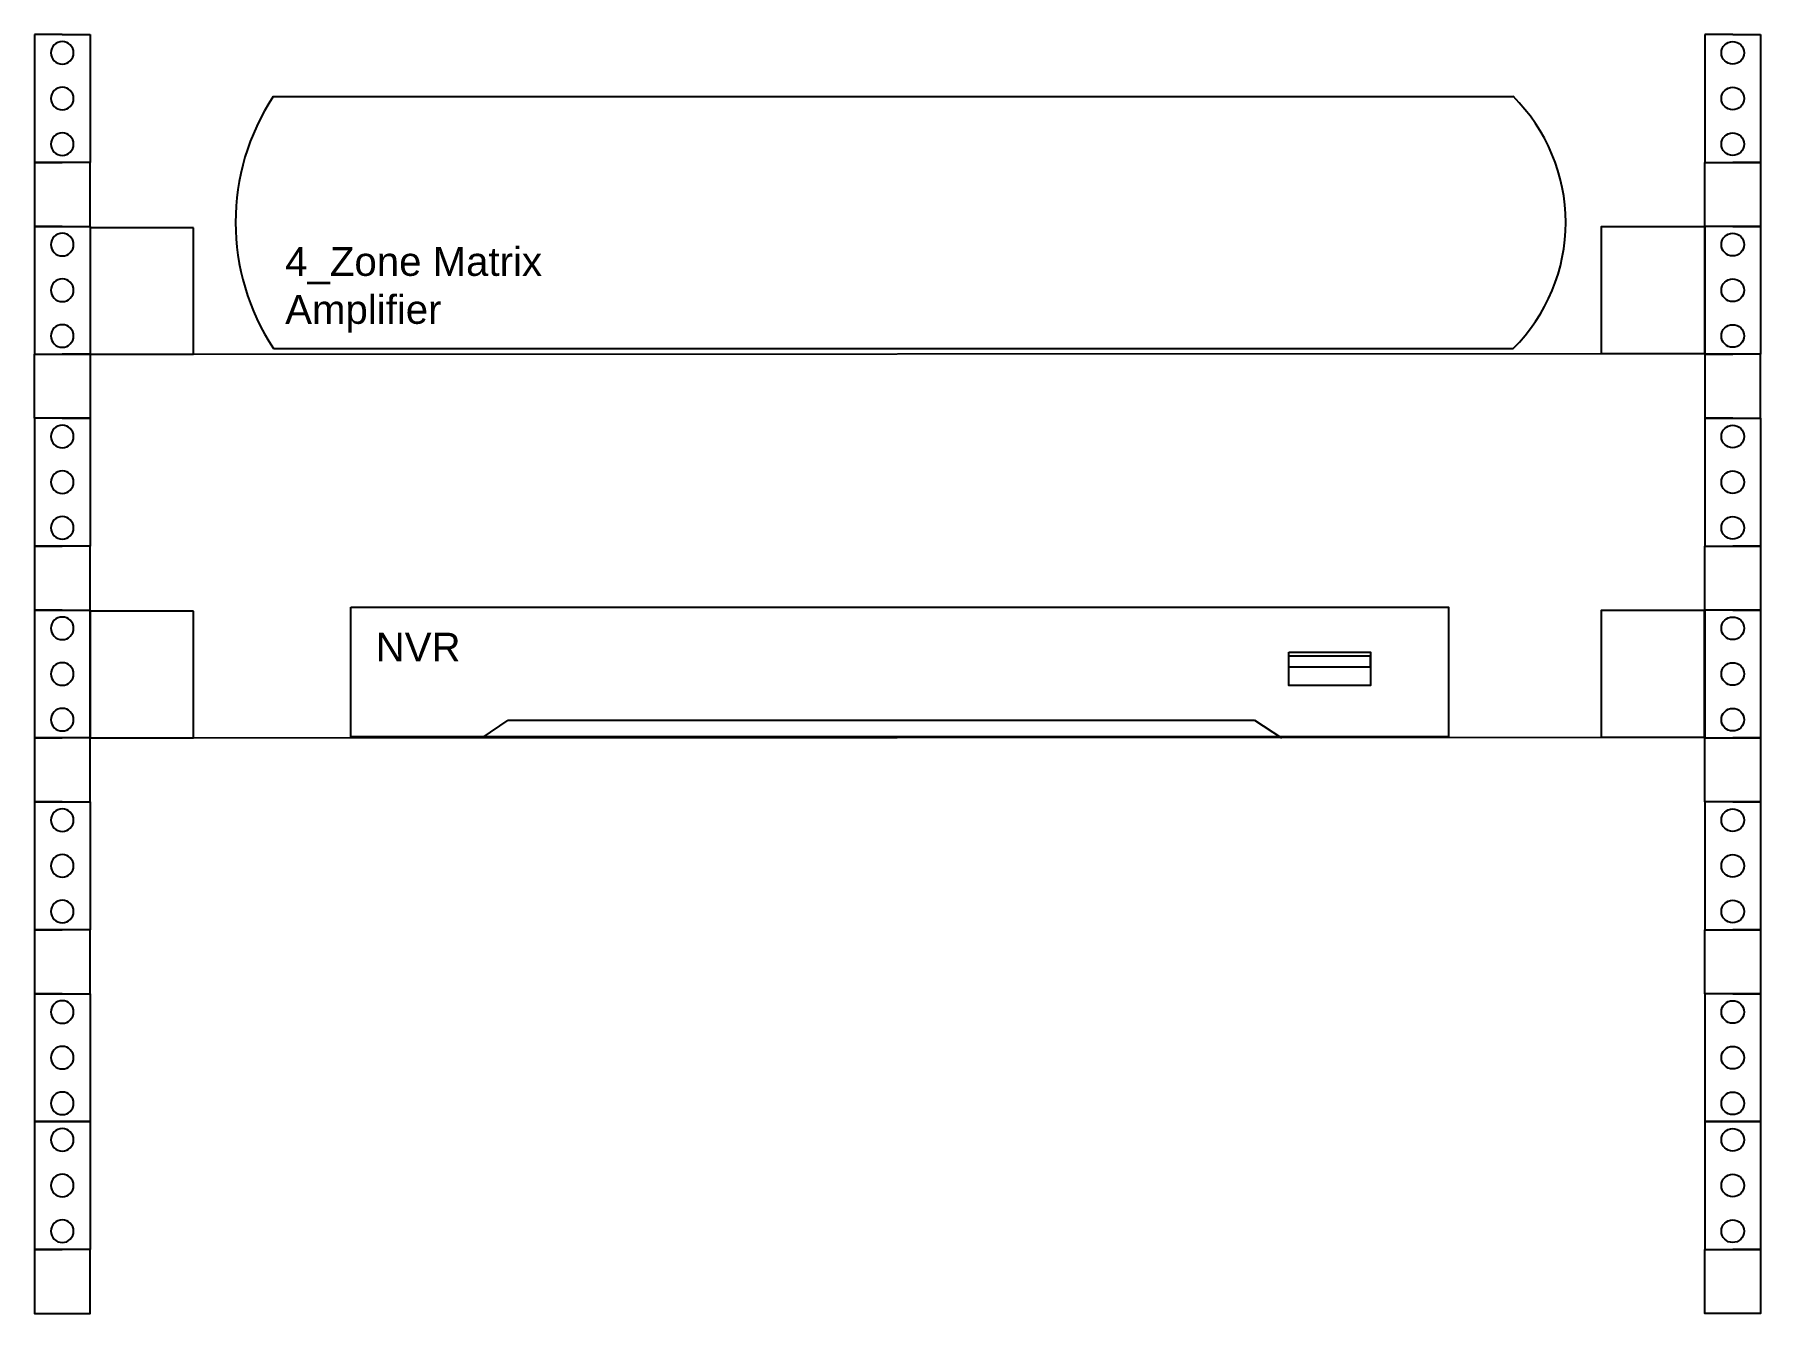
# Model space of a CAD drawing. Header units: inches. Extents: x 29 to 2254, y 8 to 2046.
# Drawn here: x 72 to 672, y 1030 to 1474 of the extents above; entities that cross this region are included whole.
import ezdxf

# ---------------------------------------------------------------- set-up
doc = ezdxf.new("R2010")
doc.units = ezdxf.units.IN
doc.header["$MEASUREMENT"] = 0
doc.styles.get("Standard").update_dxf_attribs({"font": 'arial.ttf'})

# ---------------------------------------------------------------- blocks, each defined once
blk = doc.blocks.new('1u')
at = {"color": 1}
for p, q in [((997921.65, 50907.75), (997911.99, 50907.75)), ((997911.99, 50907.75), (997911.99, 50863.3)), ((997921.65, 50907.75), (997931.31, 50907.75)), ((997931.31, 50907.75), (997931.31, 50863.3)), ((997911.99, 50863.3), (997921.65, 50863.3)), ((997931.31, 50863.3), (997921.65, 50863.3)), ((997931.31, 50863.3), (997921.65, 50863.3))]:
    blk.add_line(p, q, dxfattribs=at)
for centre in [(997921.65, 50901.4), (997921.65, 50885.53), (997921.65, 50869.65)]:
    blk.add_circle(centre, 3.93, dxfattribs=at)

msp = doc.modelspace()

# ---------------------------------------------------------------- linework, layer by layer
at = {"color": 0}
for p, q in [((155.19, 1452.93), (586.19, 1452.93)), ((127.51, 1363.27), (616.86, 1363.54)), ((155.28, 1365.3), (586.28, 1365.3)), ((81.87, 1274.39), (72.21, 1274.39)), ((81.87, 1274.39), (91.52, 1274.39)), ((662.55, 1274.39), (652.89, 1274.39)), ((662.55, 1274.39), (672.21, 1274.39)), ((227.8, 1230.03), (236.84, 1236.15)), ((236.84, 1236.15), (496.31, 1236.15)), ((496.31, 1236.15), (505.65, 1230.03)), ((127.45, 1229.96), (616.8, 1230.23))]:
    msp.add_line(p, q, dxfattribs=at)
for points in [[(91.52, 1429.96), (72.21, 1429.96), (72.21, 1407.74), (81.87, 1407.74), (91.52, 1407.74)], [(652.89, 1429.96), (672.21, 1429.96), (672.21, 1407.74), (662.55, 1407.74), (652.89, 1407.74)], [(127.51, 1407.27), (91.52, 1407.27), (91.52, 1363.27), (127.51, 1363.27)], [(652.85, 1407.54), (616.86, 1407.54), (616.86, 1363.54), (652.85, 1363.54)], [(91.52, 1341.06), (72.21, 1341.06), (72.21, 1363.29), (81.87, 1363.29), (91.52, 1363.29)], [(652.89, 1341.06), (672.21, 1341.06), (672.21, 1363.29), (662.55, 1363.29), (652.89, 1363.29)], [(91.52, 1296.61), (72.21, 1296.61), (72.21, 1274.39), (81.87, 1274.39), (91.52, 1274.39)], [(652.89, 1296.61), (672.21, 1296.61), (672.21, 1274.39), (662.55, 1274.39), (652.89, 1274.39)], [(127.45, 1273.96), (91.45, 1273.96), (91.45, 1229.96), (127.45, 1229.96)], [(182.12, 1275.4), (563.8, 1275.4), (563.8, 1230.33), (182.12, 1230.33)], [(652.79, 1274.24), (616.8, 1274.24), (616.8, 1230.24), (652.79, 1230.24)], [(508.28, 1259.78), (536.59, 1259.78), (536.59, 1248.11), (508.28, 1248.11)], [(508.3, 1258.5), (536.56, 1258.5), (536.56, 1254.57), (508.3, 1254.57)], [(91.52, 1229.94), (72.21, 1229.94), (72.21, 1207.71), (81.87, 1207.71), (91.52, 1207.71)], [(652.89, 1229.94), (672.21, 1229.94), (672.21, 1207.71), (662.55, 1207.71), (652.89, 1207.71)], [(91.52, 1163.26), (72.21, 1163.26), (72.21, 1141.04), (81.87, 1141.04), (91.52, 1141.04)], [(652.89, 1163.26), (672.21, 1163.26), (672.21, 1141.04), (662.55, 1141.04), (652.89, 1141.04)], [(91.52, 1052.14), (72.21, 1052.14), (72.21, 1029.91), (81.87, 1029.91), (91.52, 1029.91)], [(652.89, 1052.14), (672.21, 1052.14), (672.21, 1029.91), (662.55, 1029.91), (652.89, 1029.91)]]:
    msp.add_lwpolyline(points, close=True, dxfattribs=at)
at = {"color": 0, "linetype": 'Continuous'}
for centre, radius, start, end in [((221.74, 1409.18), 79.64, 146.6772, 213.43548), ((542.81, 1409.08), 61.69, 314.79754, 45.31514)]:
    msp.add_arc(centre, radius, start, end, dxfattribs=at)

# ---------------------------------------------------------------- block references
at = {"color": 0, "xscale": -1}
for p in [(998003.51, -49433.34), (998003.51, -49500.01), (998003.51, -49566.69), (998003.51, -49633.36), (998003.51, -49700.04), (998003.51, -49766.71), (998003.51, -49811.16)]:
    msp.add_blockref('1u', p, dxfattribs=at)
at = {"color": 0}
for p in [(-997259.1, -49433.34), (-997259.1, -49500.01), (-997259.1, -49566.69), (-997259.1, -49633.36), (-997259.1, -49700.04), (-997259.1, -49766.71), (-997259.1, -49811.16)]:
    msp.add_blockref('1u', p, dxfattribs=at)

# ---------------------------------------------------------------- texts
at = {"color": 0, "char_height": 10, "attachment_point": 1}
for s, insert in [('4_Zone Matrix Amplifier', (159.35, 1400.53)), ('NVR', (190.82, 1266.51))]:
    msp.add_mtext_dynamic_manual_height_columns(s, width=125.8973, gutter_width=1, heights=[0], dxfattribs=dict(at, insert=insert))

doc.saveas('drawing.dxf')
